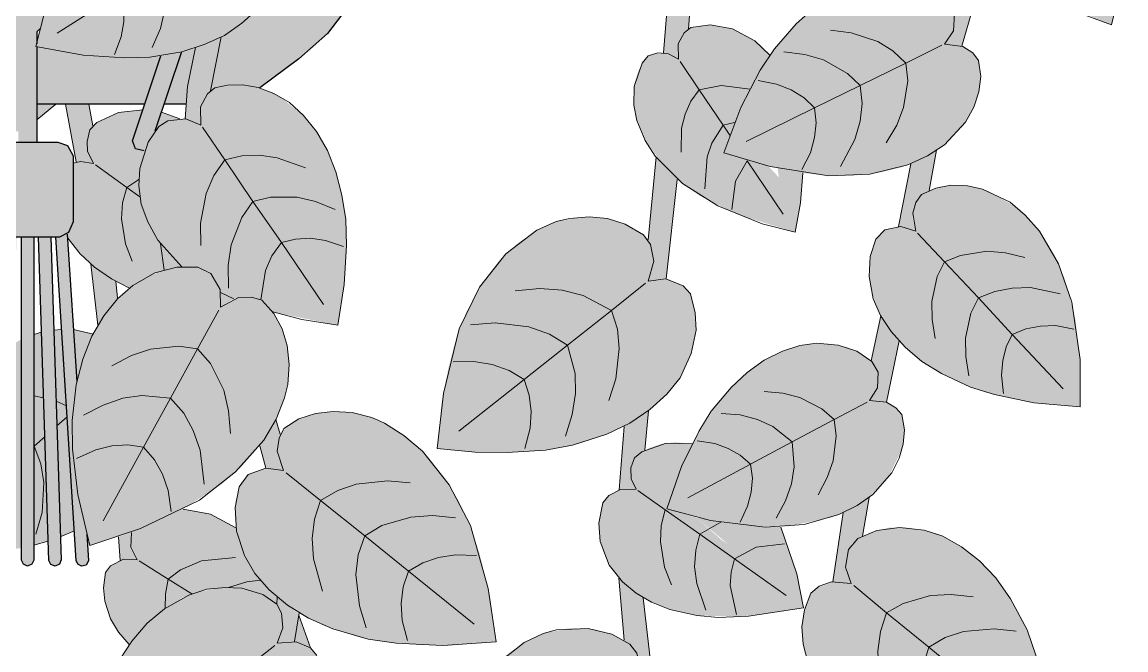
# Model space of a CAD drawing. Header units: centimetres. Extents: x 0 to 879, y -664 to 265.
# Drawn here: x 319.86 to 348.9, y -440.48 to -423.95 of the extents above; entities that cross this region are included whole.
import ezdxf

# ---------------------------------------------------------------- set-up
doc = ezdxf.new("R2010")
doc.units = ezdxf.units.CM
for name, color, linetype, lineweight, true_color in [('VEG-HOJAS', 117, 'Continuous', 18, 0x2e5e38), ('VEG-MACETA', 25, 'Continuous', 25, 0x745440), ('VEG-NERVIOS', 115, 'Continuous', 9, 0x528c5c)]:
    doc.layers.add(name, color=color, linetype=linetype, lineweight=lineweight, true_color=true_color)
doc.layers.add('VEG-RELLENO', color=253, linetype='Continuous', true_color=0x96c896)

# ---------------------------------------------------------------- blocks, each defined once
blk = doc.blocks.new('VEG_Pothos_colgante_ALZADO')
at = {"layer": 'VEG-RELLENO', "true_color": 0xeadcc2}
h = blk.add_hatch(color=254, dxfattribs=at)
h.dxf.hatch_style = 1
h.paths.add_polyline_path([(-0.24, -76.1), (-4.38, -71.95), (-4.14, -71.89), (-4.27, -71.39), (0, -75.66), (0.58, -75.08), (0.32, -76.02), (0.24, -76.1), (0.24, -79), (-0.24, -79)])
h.paths.add_polyline_path([(-2.83, -78.74), (-3.16, -78.34), (-3.61, -77.94), (-5.52, -72.19), (-5.04, -72.12)])
h.paths.add_polyline_path([(-8.62, -66.06), (-8.32, -65.63), (-7, -67.85), (-7.61, -67.76)])
h.paths.add_polyline_path([(-10.61, -62.72), (-10.63, -62.53), (-0.55, -30.93), (-0.34, -31.11), (0, -31.2), (0.34, -31.11), (0.55, -30.93), (10.49, -62.09), (10.24, -62.25), (10.22, -62.5), (10.37, -62.67), (10.63, -62.68), (7.41, -68.1), (7.28, -68.19), (7.28, -67.37), (10.14, -62.57), (0.16, -31.29), (-1.75, -62.5), (4.5, -68.29), (4.62, -68.58), (4.75, -68.52), (5.59, -69.3), (5.37, -69.74), (-1.94, -62.99), (-5.28, -69.17), (-5.61, -68.77), (-2.24, -62.53), (-0.36, -31.91), (-10.14, -62.57), (-9.89, -63), (-10.41, -63.05)])
h.paths.add_polyline_path([(-0.24, -3.17), (0.24, -3.17), (0.24, -28.86), (0, -28.8), (-0.24, -28.86)])
h.paths.add_polyline_path([(5.6, -71.95), (5.19, -71.68), (5.33, -71.26), (5.45, -71.6)])
h.paths.add_polyline_path([(3.35, -78.71), (3.07, -79.23), (2.92, -79.23), (2.81, -79.15), (2.77, -78.92), (3.51, -76.73), (4.05, -76.62)])
h.paths.add_polyline_path([(4.8, -71.54), (4.19, -71.47), (5.24, -70.42), (5.28, -71.06)])
h.paths.add_polyline_path([(6.65, -68.44), (6.61, -68.81), (6.44, -68.79)])
at = {"layer": 'VEG-RELLENO', "true_color": 0x87a96a}
h = blk.add_hatch(color=63, dxfattribs=at)
h.dxf.hatch_style = 1
h.paths.add_polyline_path([(11.32, -61.78), (12.33, -61.3), (12.65, -61.39), (12.85, -61.34), (13.06, -61.24), (13.27, -61.01), (13.44, -61.41), (11.57, -62.33), (10.6, -62.68), (10.4, -62.68), (10.24, -62.56), (10.21, -62.33), (10.34, -62.14)])
h.paths.add_polyline_path([(15.85, -59.81), (17.07, -59.7), (17.4, -59.76), (17.36, -60.18), (17.07, -60.02), (16.71, -60.01), (16.53, -60.11), (16.37, -60.33), (15.63, -60.49)])
h.paths.add_polyline_path([(20.14, -61.05), (21, -61.69), (21.04, -61.98), (21.25, -62.27), (21.66, -62.45), (21.32, -62.75), (20.36, -61.96)])
h.paths.add_polyline_path([(23.72, -64.36), (24.65, -65.62), (24.36, -65.94), (24.2, -65.59), (23.94, -65.37), (23.67, -65.29), (22.95, -64.39)])
h.paths.add_polyline_path([(26, -69.09), (26.01, -70.21), (25.76, -70.6), (25.75, -70.96), (25.36, -70.76), (25.41, -70.07)])
h.paths.add_polyline_path([(25.29, -74.01), (24.58, -76.47), (24.13, -76.42), (24.36, -76.07), (24.39, -75.61), (24.28, -75.37), (24.84, -73.38)])
h.paths.add_polyline_path([(23.72, -80.27), (23.52, -80.38), (23.35, -80.66), (23.29, -81), (23.37, -81.34), (22.92, -81.22), (23.24, -79.57), (23.92, -79.21)])
h.paths.add_polyline_path([(22.93, -84.23), (22.6, -85.84), (22.15, -85.8), (22.37, -85.41), (22.38, -85.05), (22.2, -84.76), (22.45, -83.57)])
h.paths.add_polyline_path([(22.14, -88.35), (21.97, -89.37), (21.69, -89.56), (21.55, -89.89), (21.53, -90.26), (21.67, -90.62), (21.19, -90.57), (21.46, -88.75)])
h.paths.add_polyline_path([(21.38, -93.9), (21.26, -95.06), (20.78, -95.06), (20.97, -94.71), (21, -94.49), (20.97, -94.13), (20.78, -93.84), (20.84, -93.31)])
h.paths.add_polyline_path([(21, -98.01), (20.93, -98.91), (20.69, -99.1), (20.57, -99.42), (20.57, -99.78), (20.73, -100.12), (20.26, -100.1), (20.36, -98.47)])
h.paths.add_polyline_path([(20.76, -103.28), (20.8, -106), (20.33, -106.04), (20.49, -105.55), (20.42, -105.13), (20.18, -104.82), (20.16, -102.72)])
h.paths.add_polyline_path([(20.86, -108.76), (20.86, -109.45), (20.67, -109.63), (20.57, -109.95), (20.57, -110.23), (20.7, -110.57), (20.24, -110.53), (20.26, -109.3)])
h.paths.add_polyline_path([(20.6, -113.96), (20.36, -115.95), (19.89, -115.88), (20.11, -115.56), (20.19, -115.18), (20.12, -114.8), (19.94, -114.55), (20.06, -113.45)])
h.paths.add_polyline_path([(20, -118.49), (19.84, -119.51), (19.56, -119.92), (19.53, -120.31), (19.15, -120.1), (19.32, -118.94)])
h = blk.add_hatch(color=63, dxfattribs=at)
h.dxf.hatch_style = 1
h.paths.add_polyline_path([(2.71, -62.33), (3.74, -60.53), (4.04, -60.08), (4.09, -60.03), (4.46, -60.03), (4.78, -59.86), (4.79, -60.23), (4.99, -60.58), (5.19, -60.71), (5.66, -60.78), (6.24, -62.16), (6.82, -64.09), (6.47, -64.29), (6.4, -63.95), (6.22, -63.73), (6.08, -63.65), (5.67, -62.35), (5.33, -61.49), (5.02, -60.82), (4.77, -60.4), (4.67, -60.32), (4.48, -60.48), (4.26, -60.83), (3.51, -62.2), (3.24, -62.58), (3.1, -62.68), (2.93, -62.69), (2.74, -62.56)])
h.paths.add_polyline_path([(7.27, -66.77), (7.28, -68.19), (7.02, -68.6), (7, -69.02), (6.61, -68.81), (6.7, -67.99), (6.68, -67.39)])
h.paths.add_polyline_path([(6.07, -73.05), (5.62, -73.05), (5.8, -72.67), (5.78, -72.21), (6.17, -72.72)])
h.paths.add_polyline_path([(5.09, -76.25), (4.81, -77.65), (4.68, -77.8), (4.53, -78.13), (4.56, -78.55), (4.15, -78.39), (4.21, -77.54), (4.42, -76.51)])
h.paths.add_polyline_path([(6.65, -86.69), (6.57, -87.2), (6.73, -87.64), (6.27, -87.58), (6.11, -86.99), (6.53, -86.3)])
h.paths.add_polyline_path([(7.15, -91.43), (7.02, -92.14), (6.57, -92.19), (6.72, -91.72), (6.68, -91.4), (6.56, -91.16), (6.57, -90.97)])
h.paths.add_polyline_path([(5.22, -103.06), (5.49, -104.54), (5.31, -104.81), (5.29, -105.18), (5.41, -105.55), (5.68, -105.84), (5.2, -105.96), (4.69, -103.57)])
h.paths.add_polyline_path([(6.58, -109.01), (6.75, -109.83), (6.29, -109.89), (6.42, -109.52), (6.38, -109.19), (6.21, -108.94), (5.92, -108.8), (5.88, -108.64)])
h.paths.add_polyline_path([(7.07, -112.09), (7.13, -114.54), (6.89, -114.81), (6.82, -115.2), (6.96, -115.67), (6.5, -115.62), (6.5, -112.75)])
h.paths.add_polyline_path([(6.89, -118.98), (6.75, -121.16), (6.32, -121.2), (6.45, -120.8), (6.39, -120.48), (6.2, -120.26), (6.33, -118.44)])
h.paths.add_polyline_path([(6.68, -123.71), (6.67, -126.04), (6.5, -126.28), (6.42, -126.66), (6.52, -127.08), (6.07, -126.98), (6.07, -124.21)])
h.paths.add_polyline_path([(6.72, -130.77), (6.73, -132.21), (6.28, -132.33), (6.37, -131.87), (6.26, -131.46), (6.12, -131.25), (6.11, -130.28)])
h.paths.add_polyline_path([(5.08, -82.96), (5.16, -83), (5.43, -83.12), (5.08, -83.34)])
h.paths.add_polyline_path([(5.77, -96.32), (5.42, -96.05), (5.86, -95.86)])
h = blk.add_hatch(color=63, dxfattribs=at)
h.dxf.hatch_style = 1
h.paths.add_polyline_path([(8.39, -61.81), (9.58, -60.83), (9.78, -61.45), (9.12, -62), (8.08, -62)])
h.paths.add_polyline_path([(14.3, -61.63), (14.93, -62.55), (14.66, -62.89), (14.47, -62.53), (14.01, -62.25), (13.38, -61.44), (13.44, -61.41), (13.64, -61.59), (13.86, -61.68)])
h.paths.add_polyline_path([(16.93, -66.68), (16.82, -67.09), (16.94, -67.46), (16.53, -67.44), (16.23, -66.51), (16.57, -65.73)])
h.paths.add_polyline_path([(17.59, -70.25), (17.63, -71.92), (17.19, -71.95), (17.31, -71.65), (17.3, -71.41), (17.22, -71.13), (17.02, -70.94), (16.96, -69.86)])
h.paths.add_polyline_path([(17.51, -74.41), (17.39, -76.02), (17.23, -76.17), (17.12, -76.41), (17.13, -76.82), (16.73, -76.65), (16.87, -74.91)])
h.paths.add_polyline_path([(17.09, -79.98), (16.8, -82.6), (16.33, -82.66), (16.48, -82.21), (16.44, -81.87), (16.33, -81.57), (16.54, -79.39)])
h.paths.add_polyline_path([(16.24, -87.11), (15.97, -87.31), (15.88, -87.5), (15.87, -87.81), (16.01, -88.13), (15.57, -88.15), (15.7, -86.48), (16.34, -86.07)])
h.paths.add_polyline_path([(16.2, -90.99), (16.47, -93.35), (15.99, -93.41), (16.12, -93.03), (16.11, -92.72), (15.99, -92.36), (15.7, -92.11), (15.56, -90.48)])
h.paths.add_polyline_path([(17.85, -100.81), (18.22, -103.13), (17.76, -103.24), (17.85, -102.87), (17.83, -102.67), (17.67, -102.27), (17.45, -102.09), (17.18, -100.43)])
h.paths.add_polyline_path([(19.66, -112.84), (19.94, -114.54), (19.61, -114.27), (19.57, -113.95), (19.47, -113.76), (19.17, -113.59), (18.97, -112.24), (19.57, -112.6)])
h.paths.add_polyline_path([(20.61, -118.71), (20.45, -118.99), (20.42, -119.42), (20.08, -119.43), (20, -118.49), (20.49, -117.9)])
h.paths.add_polyline_path([(20.32, -126.54), (19.95, -128.06), (19.72, -128.19), (19.53, -128.54), (19.48, -128.73), (19.53, -129.09), (19.1, -128.93), (19.61, -126.97)])
h.paths.add_polyline_path([(18.88, -132.36), (18.67, -133.65), (18.21, -133.62), (18.4, -133.32), (18.44, -133.13), (18.41, -132.75), (18.24, -132.52), (18.41, -131.71)])
h.paths.add_polyline_path([(18.44, -136.14), (18.37, -138), (18.18, -138.18), (18.08, -138.55), (18.09, -138.73), (18.21, -139.05), (17.76, -139), (17.82, -136.6)])
h.paths.add_polyline_path([(18.37, -142.04), (18.37, -143.36), (17.93, -143.5), (17.99, -143.04), (17.77, -142.5), (17.77, -141.5)])
h.paths.add_polyline_path([(10.59, -60.81), (10.18, -61.12), (10.05, -60.73), (10.24, -60.64), (10.41, -60.45)])
at = {"layer": 'VEG-RELLENO', "true_color": 0xe08e66}
h = blk.add_hatch(color=11, dxfattribs=at)
h.dxf.hatch_style = 1
h.paths.add_polyline_path([(11.19, -64), (11.24, -66.16), (11.2, -67.56), (11, -69), (10.5, -70.78), (10.38, -70.25), (10.16, -69.7), (9.88, -69.2), (9.43, -68.67), (8.91, -68.31), (8.37, -68.09), (7.82, -68.03), (7.41, -68.1), (9.85, -64)])
h.paths.add_polyline_path([(9.01, -74.44), (8.25, -75.71), (7.89, -76.14), (7.52, -76.5), (6.75, -77.1), (6.11, -77.57), (5.39, -77.49), (5.02, -77.54), (4.81, -77.65), (5.09, -76.23), (5.64, -75.87), (6.13, -75.4), (6.38, -75), (6.59, -74.46), (6.65, -74.05), (6.61, -73.55), (6.43, -73.24), (6.07, -73.05), (6.17, -72.72), (6.67, -73.18), (7.39, -73.7)])
h.paths.add_polyline_path([(3.59, -78), (4.05, -76.62), (4.42, -76.51), (4.21, -77.54), (4.18, -78)])
h.paths.add_polyline_path([(0.24, -78), (0.24, -76.48), (1.12, -76.66), (2.09, -76.76), (2.77, -76.79), (3.51, -76.73), (3.08, -78)])
h.paths.add_polyline_path([(-3.08, -78), (-5.04, -72.12), (-4.38, -71.95), (-0.24, -76.1), (-0.24, -78)])
h.paths.add_polyline_path([(-6.26, -77.46), (-6.8, -77.07), (-6.96, -76.34), (-6.69, -75.81), (-6.48, -75.13), (-6.44, -74.5), (-6.55, -73.92), (-6.78, -73.43), (-7.17, -72.99), (-7.41, -72.9), (-7.81, -72.95), (-8.04, -71.99), (-7.45, -72.16), (-6.72, -72.26), (-5.52, -72.19), (-3.61, -77.94), (-4.2, -77.56), (-4.82, -77.33), (-5.57, -77.28)])
h.paths.add_polyline_path([(-9.9, -72.47), (-10.57, -70.59), (-11, -69), (-11.13, -68.27), (-11.24, -66.86), (-10.58, -66.87), (-10.09, -66.81), (-9.27, -66.54), (-9.3, -68), (-9.2, -69.11), (-9.47, -69.28), (-9.6, -69.47), (-9.66, -70.12), (-9.58, -70.47), (-9.37, -70.95), (-9.13, -71.28), (-8.74, -71.62), (-8.55, -72.43), (-8.8, -72.31), (-9.15, -72.29), (-9.57, -72.35)])
h.paths.add_polyline_path([(5.28, -71.06), (5.33, -71.26), (5.19, -71.68), (4.8, -71.54)])
h.paths.add_polyline_path([(5.37, -69.74), (5.24, -70.42), (4.19, -71.47), (3.66, -71.53), (3.19, -71.69), (2.54, -72.05), (2.1, -72.42), (1.69, -72.88), (1.2, -73.6), (0.91, -74.2), (0.58, -75.08), (0, -75.66), (-4.27, -71.39), (-4.78, -70.01), (-5.28, -69.17), (-2.48, -64), (-0.84, -64)])
h.paths.add_polyline_path([(5.98, -68.87), (5.59, -69.3), (4.75, -68.52), (5.86, -67.98), (6.68, -67.39), (6.7, -67.99), (6.65, -68.44), (6.44, -68.79)])
h.paths.add_polyline_path([(4.11, -66.93), (4.5, -68.29), (-0.13, -64), (4.89, -64), (4.53, -64.37), (4.28, -64.83), (4.14, -65.23), (4.05, -65.82), (4.04, -66.44)])
h.paths.add_polyline_path([(6.79, -64), (9.29, -64), (7.28, -67.37), (7.27, -66.74), (7.64, -65.99), (7.74, -65.51), (7.73, -65.16), (7.6, -64.65), (7.39, -64.32), (7.16, -64.11), (6.82, -64.09)])
h.paths.add_polyline_path([(-6.95, -64), (-3.03, -64), (-5.61, -68.77), (-6.21, -68.24), (-7, -67.85), (-8.32, -65.63), (-8.2, -65.36), (-8.13, -64.94), (-8.19, -64.64), (-8.41, -64.42), (-8.33, -64), (-7.88, -64), (-7.39, -64.47)])
h.paths.add_polyline_path([(-8.63, -66.08), (-7.61, -67.76), (-8.17, -67.83), (-8.69, -68.08), (-8.69, -66.82)])
at = {"layer": 'VEG-RELLENO', "true_color": 0x65995e}
h = blk.add_hatch(color=83, dxfattribs=at)
h.dxf.hatch_style = 1
h.paths.add_polyline_path([(28.52, -75.91), (27.02, -75.31), (26.03, -74.7), (25.46, -74.2), (25.11, -73.8), (24.63, -72.93), (24.5, -72.51), (24.45, -71.97), (24.52, -71.48), (24.65, -71.16), (24.88, -70.85), (25.07, -70.75), (25.44, -70.77), (25.75, -70.96), (25.78, -70.54), (25.96, -70.25), (26.15, -70.13), (26.56, -70.09), (26.93, -70.14), (27.63, -70.46), (28.16, -70.95), (28.43, -71.36), (28.64, -71.82), (28.89, -72.9), (28.9, -73.87), (28.76, -74.98)])
h.paths.add_polyline_path([(26.74, -71.88), (27.04, -72.57), (27.44, -73.18), (27.91, -73.74), (28.48, -74.23), (28.17, -73.55), (27.77, -72.93), (27.3, -72.37)], flags=0)
at = {"layer": 'VEG-RELLENO', "true_color": 0x64975c}
h = blk.add_hatch(color=83, dxfattribs=at)
h.dxf.hatch_style = 1
h.paths.add_polyline_path([(0.22, -76.48), (0.47, -75.41), (0.74, -74.64), (1, -73.99), (1.31, -73.41), (1.82, -72.72), (2.24, -72.29), (2.7, -71.94), (3.19, -71.69), (3.66, -71.53), (4.29, -71.47), (4.86, -71.55), (5.25, -71.71), (5.64, -71.98), (5.77, -72.21), (5.8, -72.67), (5.62, -73.05), (6.09, -73.06), (6.43, -73.24), (6.58, -73.45), (6.65, -73.91), (6.62, -74.33), (6.51, -74.73), (6.31, -75.14), (5.78, -75.76), (5.34, -76.09), (4.83, -76.36), (4.26, -76.56), (3.64, -76.7), (3, -76.78), (2.31, -76.77), (1.28, -76.69)])
h.paths.add_polyline_path([(4.38, -73.8), (3.58, -74.07), (2.85, -74.46), (2.17, -74.93), (1.57, -75.52), (2.36, -75.24), (3.09, -74.86), (3.77, -74.38)], flags=0)
at = {"layer": 'VEG-RELLENO', "true_color": 0x6aa263}
h = blk.add_hatch(color=83, dxfattribs=at)
h.dxf.hatch_style = 1
h.paths.add_polyline_path([(18.32, -79.28), (18.69, -78.25), (19.06, -77.52), (19.4, -76.91), (19.78, -76.37), (20.38, -75.74), (20.85, -75.35), (21.35, -75.06), (21.87, -74.85), (22.36, -74.74), (23, -74.74), (23.55, -74.88), (23.93, -75.07), (24.29, -75.38), (24.39, -75.61), (24.36, -76.07), (24.13, -76.42), (24.61, -76.48), (24.93, -76.71), (25.05, -76.93), (25.07, -77.41), (25, -77.82), (24.84, -78.21), (24.59, -78.6), (23.99, -79.17), (23.51, -79.45), (22.97, -79.67), (22.38, -79.81), (21.73, -79.88), (21.08, -79.89), (20.39, -79.81), (19.36, -79.6)])
h.paths.add_polyline_path([(23.17, -77.8), (22.32, -77.92), (21.53, -78.17), (20.76, -78.51), (20.05, -78.98), (20.89, -78.86), (21.69, -78.61), (22.45, -78.27)], flags=0)
at = {"layer": 'VEG-RELLENO', "true_color": 0x6da565}
h = blk.add_hatch(color=83, dxfattribs=at)
h.dxf.hatch_style = 1
h.paths.add_polyline_path([(20.2, -81.37), (18.69, -80.91), (17.68, -80.41), (17.1, -79.98), (16.72, -79.62), (16.18, -78.82), (16.03, -78.43), (15.94, -77.9), (15.97, -77.43), (16.08, -77.11), (16.27, -76.78), (16.45, -76.68), (16.81, -76.66), (17.13, -76.82), (17.12, -76.41), (17.28, -76.12), (17.45, -75.98), (17.96, -75.91), (18.55, -76.02), (19.14, -76.33), (19.53, -76.71), (18.87, -77.88), (18.48, -77.41), (18.71, -78.23), (18.32, -79.28), (19.5, -79.64), (19.77, -79.93), (19.73, -79.68), (20.4, -79.81), (20.34, -80.6)])
at = {"layer": 'VEG-RELLENO', "true_color": 0x64985d}
h = blk.add_hatch(color=83, dxfattribs=at)
h.dxf.hatch_style = 1
h.paths.add_polyline_path([(8.16, -83.82), (6.45, -83.47), (6.24, -83.22), (6.07, -83.12), (5.8, -83.08), (5.43, -83.12), (5.08, -82.96), (4.93, -82.6), (4.76, -82.4), (4.48, -82.29), (4.06, -82.28), (3.93, -82.16), (3.54, -81.73), (3.16, -81.1), (2.99, -80.63), (2.93, -79.99), (3.01, -79.41), (3.17, -79), (3.45, -78.59), (3.69, -78.44), (4.16, -78.39), (4.56, -78.55), (4.55, -78.07), (4.73, -77.73), (4.93, -77.57), (5.39, -77.49), (5.8, -77.5), (6.2, -77.6), (6.62, -77.79), (7.26, -78.3), (7.6, -78.72), (7.89, -79.22), (8.11, -79.78), (8.27, -80.4), (8.37, -81.04), (8.39, -81.72), (8.33, -82.75)])
h.paths.add_polyline_path([(5.12, -79.92), (5.27, -80.75), (5.55, -81.52), (5.91, -82.26), (6.4, -82.95), (6.25, -82.12), (5.97, -81.34), (5.61, -80.61)], flags=0)
at = {"layer": 'VEG-RELLENO', "true_color": 0xced696}
h = blk.add_hatch(color=71, dxfattribs=at)
h.dxf.hatch_style = 1
h.paths.add_polyline_path([(18.48, -77.41), (18.87, -77.88), (18.71, -78.23)])
h = blk.add_hatch(color=71, dxfattribs=at)
h.dxf.hatch_style = 1
h.paths.add_polyline_path([(23.17, -77.8), (22.45, -78.27), (21.69, -78.61), (20.89, -78.86), (20.05, -78.98), (20.76, -78.51), (21.53, -78.17), (22.32, -77.92)])
at = {"layer": 'VEG-RELLENO', "true_color": 0x6aa263}
h = blk.add_hatch(color=83, dxfattribs=at)
h.dxf.hatch_style = 1
h.paths.add_polyline_path([(0.74, -78), (0.52, -78.21), (0.24, -78.41), (0.24, -78)])
h.paths.add_polyline_path([(-0.24, -78.7), (-1.43, -79.2), (-2.4, -79.4), (-2.83, -78.74), (-3.08, -78), (-0.24, -78)])
at = {"layer": 'VEG-RELLENO', "true_color": 0x87a96a}
h = blk.add_hatch(color=63, dxfattribs=at)
h.dxf.hatch_style = 1
h.paths.add_polyline_path([(2.37, -83.09), (1.85, -83.82), (1.66, -82.21), (2.32, -82.66)])
h.paths.add_polyline_path([(3.73, -99.21), (3.59, -99.38), (3.53, -99.55), (3.17, -99.62), (3.11, -98.98), (3.67, -98.45)])
h.paths.add_polyline_path([(4.45, -104.48), (4.04, -104.66), (4.06, -104.31), (3.95, -104.02), (4.26, -103.85), (4.34, -103.88)])
h.paths.add_polyline_path([(4.95, -107.56), (5.1, -108.22), (5.01, -108.41), (4.95, -108.72), (4.59, -108.81), (4.48, -108.11)])
h.paths.add_polyline_path([(5.62, -113.36), (5.63, -114.42), (5.13, -114.4), (5.36, -114), (5.35, -113.46)])
h.paths.add_polyline_path([(5.55, -117.49), (5.36, -117.74), (5.27, -118.07), (5.35, -118.59), (4.9, -118.48), (4.94, -117.62), (5.56, -117.09)])
h.paths.add_polyline_path([(5.09, -128.19), (4.93, -128.4), (4.83, -128.71), (4.89, -129.21), (4.45, -129.09), (4.51, -127.73), (5.13, -127.25)])
h.paths.add_polyline_path([(5.5, -136.69), (5.37, -136.89), (5.33, -137.25), (5.38, -137.54), (5.59, -137.87), (5.11, -137.88), (4.92, -136.87), (5.49, -136.61)])
h.paths.add_polyline_path([(6.64, -142.06), (6.18, -142.19), (6.27, -141.82), (6.21, -141.46), (6.03, -141.17), (5.79, -141.04), (5.71, -140.66), (6.42, -141.1)])
h.paths.add_polyline_path([(7.22, -144.79), (7.24, -145.11), (7.15, -145.23), (7.02, -145.29), (6.87, -145.29)])
h.paths.add_polyline_path([(2.39, -89.39), (2.73, -89.27), (2.72, -89.66), (2.88, -89.99), (2.44, -90.01)])
h.paths.add_polyline_path([(1.28, -79.52), (1, -78), (1.61, -78), (1.72, -78.57), (1.59, -78.83), (1.57, -79.18), (1.73, -79.56)])
at = {"layer": 'VEG-RELLENO', "true_color": 0x609159}
h = blk.add_hatch(color=83, dxfattribs=at)
h.dxf.hatch_style = 1
h.paths.add_polyline_path([(2.68, -82.84), (2.06, -82.51), (1.62, -82.18), (1.06, -81.53), (1.04, -81.42), (1.2, -81.14), (1.2, -79.55), (1.39, -79.51), (1.73, -79.56), (1.58, -79.24), (1.57, -78.98), (1.64, -78.68), (1.82, -78.48), (2.39, -78.22), (3.03, -78.15), (2.76, -78.99), (2.86, -79.2), (3.07, -79.23), (2.93, -79.84), (2.99, -80.63), (3.16, -81.1), (3.43, -81.58), (4.06, -82.28), (3.35, -82.44)])
h.paths.add_polyline_path([(3.52, -78.21), (4.01, -78.39), (3.6, -78.47), (3.35, -78.71)])
at = {"layer": 'VEG-RELLENO', "true_color": 0xd3c6af}
h = blk.add_hatch(color=9, dxfattribs=at)
h.dxf.hatch_style = 1
h.paths.add_polyline_path([(1.2, -81.14), (1.08, -81.38), (0.84, -81.5), (-0.8, -81.5), (-1.05, -81.41), (-1.17, -81.25), (-1.2, -81.1), (-1.2, -79.4), (-1.11, -79.15), (-0.99, -79.05), (-0.8, -79), (0.8, -79), (1.05, -79.09), (1.2, -79.36)])
at = {"layer": 'VEG-RELLENO', "true_color": 0xced696}
h = blk.add_hatch(color=71, dxfattribs=at)
h.dxf.hatch_style = 1
h.paths.add_polyline_path([(5.12, -79.92), (5.61, -80.61), (5.97, -81.34), (6.25, -82.12), (6.4, -82.95), (5.91, -82.26), (5.55, -81.52), (5.27, -80.75)])
at = {"layer": 'VEG-RELLENO', "true_color": 0x6da565}
h = blk.add_hatch(color=83, dxfattribs=at)
h.dxf.hatch_style = 1
h.paths.add_polyline_path([(27.7, -85.97), (26.65, -85.88), (25.88, -85.74), (25.22, -85.59), (24.62, -85.37), (23.86, -84.99), (23.37, -84.65), (22.96, -84.26), (22.61, -83.84), (22.36, -83.41), (22.18, -82.82), (22.14, -82.27), (22.2, -81.88), (22.37, -81.47), (22.56, -81.31), (22.98, -81.22), (23.37, -81.34), (23.29, -80.87), (23.41, -80.51), (23.59, -80.33), (24.02, -80.17), (24.43, -80.13), (24.84, -80.17), (25.28, -80.29), (25.98, -80.69), (26.38, -81.06), (26.74, -81.5), (27.04, -82.01), (27.29, -82.6), (27.57, -83.65), (27.71, -84.9)])
h.paths.add_polyline_path([(23.96, -82.75), (24.43, -83.45), (24.99, -84.05), (25.61, -84.58), (26.33, -85.01), (25.86, -84.31), (25.3, -83.72), (24.68, -83.19)], flags=0)
at = {"layer": 'VEG-RELLENO', "true_color": 0x62955b}
h = blk.add_hatch(color=83, dxfattribs=at)
h.dxf.hatch_style = 1
h.paths.add_polyline_path([(10.78, -87.06), (10.9, -85.82), (11.08, -84.91), (11.28, -84.15), (11.55, -83.46), (12.02, -82.63), (12.43, -82.09), (12.9, -81.66), (13.4, -81.32), (13.91, -81.09), (14.61, -80.97), (15.26, -81.01), (15.72, -81.16), (16.21, -81.44), (16.39, -81.69), (16.48, -82.21), (16.33, -82.66), (16.86, -82.61), (17.25, -82.78), (17.44, -82.99), (17.57, -83.49), (17.59, -83.95), (17.51, -84.41), (17.33, -84.88), (17.17, -85.2), (16.82, -85.63), (16.37, -86.04), (15.85, -86.4), (15.24, -86.69), (14.57, -86.92), (13.87, -87.07), (13.12, -87.15), (11.97, -87.17)])
h.paths.add_polyline_path([(14.74, -83.24), (13.81, -83.35), (12.93, -83.6), (12.09, -83.95), (11.29, -84.45), (12.22, -84.34), (13.1, -84.08), (13.94, -83.73)], flags=0)
at = {"layer": 'VEG-RELLENO', "true_color": 0xeadcc2}
h = blk.add_hatch(color=254, dxfattribs=at)
h.dxf.hatch_style = 1
h.paths.add_polyline_path([(-1.29, -90.06), (-1.37, -90.15), (-1.48, -90.15), (-1.57, -90.09), (-1.6, -89.99), (-1.04, -81.42), (-0.74, -81.51)])
h.paths.add_polyline_path([(-0.57, -90.05), (-0.64, -90.14), (-0.76, -90.16), (-0.85, -90.1), (-0.88, -89.99), (-0.61, -81.5), (-0.29, -81.5)])
h.paths.add_polyline_path([(0.15, -90.05), (0.09, -90.13), (-0.03, -90.16), (-0.12, -90.1), (-0.16, -90), (-0.16, -81.5), (0.16, -81.5)])
h.paths.add_polyline_path([(0.87, -90.06), (0.8, -90.14), (0.69, -90.16), (0.6, -90.11), (0.56, -90.01), (0.29, -81.5), (0.61, -81.5)])
h.paths.add_polyline_path([(1.59, -90.05), (1.52, -90.14), (1.42, -90.16), (1.32, -90.11), (1.28, -90.01), (0.74, -81.51), (1.04, -81.42), (1.3, -85.3), (1.17, -86.33), (1.18, -87.08), (1.35, -88.47), (1.56, -89.31)])
at = {"layer": 'VEG-RELLENO', "true_color": 0x699f61}
h = blk.add_hatch(color=83, dxfattribs=at)
h.dxf.hatch_style = 1
h.paths.add_polyline_path([(1.64, -89.62), (1.35, -88.47), (1.23, -87.58), (1.17, -86.82), (1.19, -86.1), (1.33, -85.16), (1.52, -84.51), (1.79, -83.92), (2.12, -83.41), (2.49, -82.99), (3.06, -82.58), (3.64, -82.34), (4.08, -82.27), (4.59, -82.31), (4.82, -82.46), (5.07, -82.88), (5.08, -83.34), (5.55, -83.09), (5.98, -83.09), (6.24, -83.22), (6.56, -83.63), (6.75, -84.05), (6.85, -84.51), (6.88, -85.02), (6.85, -85.38), (6.7, -85.91), (6.44, -86.47), (6.09, -87.01), (5.65, -87.52), (5.11, -88), (4.08, -88.66), (2.79, -89.25)])
h.paths.add_polyline_path([(4.27, -84.75), (3.67, -85.48), (3.19, -86.27), (2.81, -87.11), (2.57, -88.03), (3.18, -87.3), (3.65, -86.51), (4.03, -85.67)], flags=0)
at = {"layer": 'VEG-RELLENO', "true_color": 0xced696}
h = blk.add_hatch(color=71, dxfattribs=at)
h.dxf.hatch_style = 1
h.paths.add_polyline_path([(23.96, -82.75), (24.68, -83.19), (25.3, -83.72), (25.86, -84.31), (26.33, -85.01), (25.61, -84.58), (24.99, -84.05), (24.43, -83.45)])
h = blk.add_hatch(color=71, dxfattribs=at)
h.dxf.hatch_style = 1
h.paths.add_polyline_path([(14.74, -83.24), (13.94, -83.73), (13.1, -84.08), (12.22, -84.34), (11.29, -84.45), (12.09, -83.95), (12.93, -83.6), (13.81, -83.35)])
at = {"layer": 'VEG-RELLENO', "true_color": 0x6da565}
h = blk.add_hatch(color=83, dxfattribs=at)
h.dxf.hatch_style = 1
h.paths.add_polyline_path([(-2.92, -88.99), (-2.64, -87.61), (-2.34, -86.71), (-1.81, -85.71), (-1.29, -85.04), (-1.4, -86.91), (-2, -87.43), (-2.34, -87.84), (-1.44, -87.47), (-1.59, -89.83), (-1.88, -89.84), (-2.43, -89.31)])
h.paths.add_polyline_path([(-0.71, -84.53), (-0.77, -86.47), (-1.07, -86.67), (-0.94, -84.71)])
h.paths.add_polyline_path([(-0.87, -89.77), (-1.27, -89.8), (-1.11, -87.28), (-0.79, -87.07)])
h.paths.add_polyline_path([(-0.38, -84.31), (-0.16, -84.19), (-0.16, -86.13), (-0.44, -86.28)])
h.paths.add_polyline_path([(-0.16, -89.68), (-0.55, -89.74), (-0.46, -86.84), (-0.16, -86.6)])
h.paths.add_polyline_path([(0.37, -84), (0.43, -85.88), (0.16, -85.98), (0.16, -84.06)])
h.paths.add_polyline_path([(0.54, -89.5), (0.16, -89.61), (0.16, -86.31), (0.43, -86.03)])
h.paths.add_polyline_path([(0.89, -83.93), (1.23, -89.23), (0.86, -89.39), (0.69, -83.95)])
h.paths.add_polyline_path([(1.21, -83.93), (1.73, -84.05), (1.45, -84.71), (1.3, -85.3)])
at = {"layer": 'VEG-RELLENO', "true_color": 0x679c5f}
h = blk.add_hatch(color=83, dxfattribs=at)
h.dxf.hatch_style = 1
h.paths.add_polyline_path([(16.82, -88.65), (17.14, -87.69), (17.46, -87), (18.11, -85.92), (18.65, -85.32), (19.08, -84.94), (19.54, -84.65), (20.01, -84.44), (20.47, -84.32), (21.06, -84.3), (21.58, -84.4), (21.93, -84.57), (22.28, -84.83), (22.38, -85.05), (22.36, -85.47), (22.15, -85.8), (22.6, -85.84), (22.91, -86.04), (23.03, -86.25), (23.07, -86.69), (23.01, -87.08), (22.65, -87.82), (22.11, -88.37), (21.67, -88.65), (21.18, -88.87), (20.02, -89.11), (18.99, -89.11), (17.8, -88.92)])
h.paths.add_polyline_path([(21.16, -86.85), (20.4, -87.09), (19.7, -87.44), (19.04, -87.86), (18.45, -88.4), (19.21, -88.16), (19.91, -87.81), (20.57, -87.39)], flags=0)
at = {"layer": 'VEG-RELLENO', "true_color": 0xced696}
h = blk.add_hatch(color=71, dxfattribs=at)
h.dxf.hatch_style = 1
h.paths.add_polyline_path([(4.27, -84.75), (4.03, -85.67), (3.65, -86.51), (3.18, -87.3), (2.57, -88.03), (2.81, -87.11), (3.19, -86.27), (3.67, -85.48)])
h = blk.add_hatch(color=71, dxfattribs=at)
h.dxf.hatch_style = 1
h.paths.add_polyline_path([(0.42, -86.05), (0.22, -86.26), (0.16, -86.31), (0.16, -85.98), (0.43, -85.88)])
h.paths.add_polyline_path([(-0.16, -86.6), (-0.46, -86.84), (-0.44, -86.28), (-0.16, -86.13)])
h.paths.add_polyline_path([(-1.11, -87.28), (-1.07, -86.67), (-0.77, -86.47), (-0.79, -87.07)])
h.paths.add_polyline_path([(-1.44, -87.47), (-2.1, -87.77), (-2.34, -87.84), (-2, -87.43), (-1.4, -86.91)])
at = {"layer": 'VEG-RELLENO', "true_color": 0x62945b}
h = blk.add_hatch(color=83, dxfattribs=at)
h.dxf.hatch_style = 1
h.paths.add_polyline_path([(12.33, -92.15), (11.12, -92.25), (10.21, -92.23), (9.45, -92.16), (8.72, -92.03), (7.81, -91.73), (7.2, -91.43), (6.67, -91.06), (6.22, -90.64), (5.88, -90.2), (5.58, -89.56), (5.46, -88.93), (5.47, -88.47), (5.61, -87.97), (5.8, -87.75), (6.27, -87.58), (6.73, -87.64), (6.57, -87.13), (6.65, -86.71), (6.82, -86.47), (7.28, -86.23), (7.73, -86.11), (8.2, -86.09), (8.71, -86.15), (9.06, -86.25), (9.56, -86.49), (10.07, -86.85), (10.54, -87.28), (10.96, -87.82), (11.34, -88.43), (11.65, -89.09), (11.89, -89.82), (12.17, -90.95)])
h.paths.add_polyline_path([(7.79, -88.93), (8.53, -89.52), (9.34, -89.97), (10.2, -90.33), (11.12, -90.55), (10.38, -89.96), (9.57, -89.5), (8.71, -89.15)], flags=0)
at = {"layer": 'VEG-RELLENO', "true_color": 0x65995d}
h = blk.add_hatch(color=83, dxfattribs=at)
h.dxf.hatch_style = 1
h.paths.add_polyline_path([(20.42, -91.26), (18.77, -91.49), (17.61, -91.46), (16.9, -91.3), (16.42, -91.11), (16.01, -90.87), (15.65, -90.57), (15.38, -90.25), (15.14, -89.76), (15.03, -89.27), (15.04, -88.9), (15.14, -88.49), (15.29, -88.3), (15.65, -88.12), (16.01, -88.13), (15.86, -87.76), (15.9, -87.44), (16.02, -87.25), (16.36, -87.05), (16.69, -86.94), (17.04, -86.9), (17.49, -86.94), (17.14, -87.69), (16.82, -88.65), (17.59, -88.88), (18.26, -89.47), (19.09, -90), (19.48, -90.16), (19.02, -89.62), (18.28, -89.01), (19.2, -89.12), (19.82, -89.13), (20.24, -90.36)])
at = {"layer": 'VEG-RELLENO', "true_color": 0xced696}
h = blk.add_hatch(color=71, dxfattribs=at)
h.dxf.hatch_style = 1
h.paths.add_polyline_path([(21.16, -86.85), (20.57, -87.39), (19.91, -87.81), (19.21, -88.16), (18.45, -88.4), (19.04, -87.86), (19.7, -87.44), (20.4, -87.09)])
at = {"layer": 'VEG-RELLENO', "true_color": 0x63965c}
h = blk.add_hatch(color=83, dxfattribs=at)
h.dxf.hatch_style = 1
h.paths.add_polyline_path([(2.66, -92.21), (2.39, -91.9), (2.18, -91.55), (2.03, -91.08), (2, -90.73), (2.05, -90.33), (2.18, -90.15), (2.52, -89.98), (2.88, -89.99), (2.72, -89.66), (2.73, -89.27), (4.09, -88.66), (4.81, -88.79), (5.48, -89.15), (5.58, -89.56), (5.79, -90.04), (6.09, -90.49), (6.57, -90.97), (6.56, -91.16), (6.19, -90.91), (5.64, -90.74), (5.04, -90.73), (4.56, -90.81), (4.08, -90.99), (3.6, -91.28), (3.15, -91.66)])
h.paths.add_polyline_path([(7.14, -91.45), (7.35, -92.03), (7.44, -92.31), (7.02, -92.14)])
at = {"layer": 'VEG-RELLENO', "true_color": 0xced696}
h = blk.add_hatch(color=71, dxfattribs=at)
h.dxf.hatch_style = 1
h.paths.add_polyline_path([(7.79, -88.93), (8.71, -89.15), (9.57, -89.5), (10.38, -89.96), (11.12, -90.55), (10.2, -90.33), (9.34, -89.97), (8.53, -89.52)])
h = blk.add_hatch(color=71, dxfattribs=at)
h.dxf.hatch_style = 1
h.paths.add_polyline_path([(18.28, -89.01), (19.02, -89.62), (19.48, -90.16), (19.09, -90), (18.55, -89.68), (17.59, -88.88)])
at = {"layer": 'VEG-RELLENO', "true_color": 0x6ba263}
h = blk.add_hatch(color=83, dxfattribs=at)
h.dxf.hatch_style = 1
h.paths.add_polyline_path([(27.01, -95.02), (25.82, -95.12), (24.93, -95.11), (24.18, -95.06), (23.48, -94.94), (22.59, -94.65), (22, -94.36), (21.5, -94), (21.07, -93.59), (20.75, -93.16), (20.48, -92.53), (20.37, -91.91), (20.41, -91.45), (20.56, -90.95), (20.75, -90.74), (21.22, -90.56), (21.67, -90.62), (21.52, -90.12), (21.6, -89.72), (21.76, -89.49), (22.21, -89.26), (22.65, -89.15), (23.1, -89.14), (23.59, -89.21), (23.92, -89.3), (24.41, -89.54), (24.89, -89.89), (25.34, -90.31), (25.74, -90.83), (26.09, -91.43), (26.39, -92.06), (26.61, -92.77), (26.87, -93.86)])
h.paths.add_polyline_path([(23.21, -91.21), (23.88, -91.83), (24.63, -92.33), (25.42, -92.73), (26.29, -93.01), (25.62, -92.39), (24.88, -91.9), (24.08, -91.49)], flags=0)
at = {"layer": 'VEG-RELLENO', "true_color": 0x659a5e}
h = blk.add_hatch(color=83, dxfattribs=at)
h.dxf.hatch_style = 1
h.paths.add_polyline_path([(1.32, -96.35), (1.47, -95.22), (1.67, -94.4), (1.88, -93.7), (2.15, -93.07), (2.61, -92.3), (3.01, -91.81), (3.45, -91.4), (3.92, -91.08), (4.4, -90.86), (5.04, -90.73), (5.64, -90.74), (6.06, -90.86), (6.49, -91.1), (6.65, -91.32), (6.72, -91.78), (6.57, -92.19), (7.07, -92.15), (7.44, -92.31), (7.61, -92.51), (7.74, -92.98), (7.75, -93.42), (7.63, -94), (7.44, -94.45), (7.15, -94.87), (6.76, -95.27), (6.62, -95.38), (6.23, -95.45), (5.86, -95.86), (5.42, -96.05), (5.01, -95.96), (4.74, -96), (4.33, -96.35), (3.29, -96.44), (2.27, -96.45)])
h.paths.add_polyline_path([(5.13, -92.82), (4.26, -92.99), (3.45, -93.3), (2.68, -93.7), (1.97, -94.22), (2.84, -94.05), (3.65, -93.74), (4.42, -93.34)], flags=0)
at = {"layer": 'VEG-RELLENO', "true_color": 0xced696}
h = blk.add_hatch(color=71, dxfattribs=at)
h.dxf.hatch_style = 1
h.paths.add_polyline_path([(23.21, -91.21), (24.08, -91.49), (24.88, -91.9), (25.62, -92.39), (26.29, -93.01), (25.42, -92.73), (24.63, -92.33), (23.88, -91.83)])
at = {"layer": 'VEG-RELLENO', "true_color": 0x669b5f}
h = blk.add_hatch(color=83, dxfattribs=at)
h.dxf.hatch_style = 1
h.paths.add_polyline_path([(10.54, -97.9), (10.64, -96.68), (10.82, -95.77), (11.01, -95.02), (11.26, -94.33), (11.72, -93.49), (12.12, -92.95), (12.58, -92.51), (13.07, -92.17), (13.57, -91.93), (14.26, -91.79), (14.91, -91.82), (15.37, -91.95), (15.85, -92.21), (16.03, -92.45), (16.13, -92.96), (15.99, -93.41), (16.51, -93.36), (16.91, -93.51), (17.1, -93.72), (17.2, -94.03), (16.56, -94.64), (15.99, -95.4), (15.52, -96.28), (15.09, -97.4), (13.86, -97.81), (12.38, -97.97), (11.54, -97.98)])
h.paths.add_polyline_path([(14.95, -94.66), (14.12, -95.1), (13.39, -95.64), (12.73, -96.27), (12.17, -97.02), (12.99, -96.58), (13.72, -96.03), (14.38, -95.4)], flags=0)
at = {"layer": 'VEG-HOJAS'}
for points in [[(28.78, -74.82), (28.52, -75.91), (27.51, -75.54)], [(6.02, -75.53), (5.64, -75.87), (5.18, -76.19), (4.65, -76.43), (4.06, -76.62), (3.22, -76.76), (2.55, -76.78), (1.46, -76.71), (0.22, -76.48), (0.53, -75.24)], [(25.29, -74.01), (24.58, -76.47)], [(17.51, -74.41), (17.39, -76.02)], [(16.73, -76.65), (16.87, -74.91)], [(24.39, -75.61), (24.36, -76.07), (24.13, -76.42), (24.61, -76.48), (24.87, -76.65), (25.02, -76.85), (25.08, -77.27), (25.03, -77.68), (24.9, -78.08), (24.68, -78.47), (24.13, -79.07), (23.68, -79.36), (23.16, -79.6), (22.16, -79.84), (21.08, -79.89), (19.54, -79.64), (18.32, -79.28), (18.77, -78.09), (19.28, -77.11), (19.65, -76.54), (20.22, -75.89), (20.69, -75.47)], [(20.4, -79.81), (20.34, -80.6), (20.2, -81.37), (19.33, -81.15), (18.16, -80.68), (17.23, -80.09), (16.51, -79.37), (16.25, -78.96), (16.03, -78.43), (15.95, -78.03), (15.96, -77.54), (16.17, -76.92), (16.33, -76.73), (16.58, -76.65), (16.86, -76.68), (17.13, -76.82), (17.12, -76.41), (17.28, -76.12), (17.45, -75.98), (17.96, -75.91), (18.55, -76.02), (19.14, -76.33), (19.53, -76.71)], [(5.09, -76.23), (4.81, -77.65)], [(4.15, -78.39), (4.21, -77.54), (4.42, -76.51)], [(4.06, -82.28), (3.43, -81.58), (3.16, -81.1), (2.99, -80.63), (2.93, -80.15), (2.95, -79.69), (3.17, -79), (3.45, -78.59), (3.69, -78.44), (4.16, -78.39), (4.56, -78.55), (4.55, -78.07), (4.73, -77.73), (4.93, -77.57), (5.26, -77.5), (5.66, -77.49), (6.07, -77.56), (6.48, -77.72), (6.89, -77.96), (7.26, -78.3), (7.6, -78.72), (7.89, -79.22), (8.11, -79.78), (8.27, -80.4), (8.37, -81.04), (8.39, -81.72), (8.33, -82.75), (8.16, -83.82), (7.22, -83.67), (6.45, -83.47)], [(0.74, -78), (0.24, -78.41)], [(1.28, -79.52), (1, -78)], [(1.61, -78), (1.72, -78.57)], [(1.2, -79.55), (1.39, -79.51), (1.73, -79.56), (1.58, -79.24), (1.57, -78.98), (1.64, -78.68), (1.82, -78.48), (2.39, -78.22), (3.03, -78.15)], [(3.52, -78.21), (4.01, -78.39)], [(23.92, -79.21), (23.72, -80.27)], [(16.33, -81.57), (16.54, -79.39)], [(22.92, -81.22), (23.24, -79.57)], [(17.09, -79.98), (16.8, -82.6)], [(2.68, -82.84), (2.21, -82.6), (1.76, -82.29), (1.38, -81.94), (1.06, -81.53)], [(1.85, -83.82), (1.66, -82.21)], [(2.32, -82.66), (2.37, -83.11)], [(5.43, -83.12), (5.08, -82.96)], [(22.2, -84.76), (22.45, -83.57)], [(0.69, -83.95), (0.89, -83.93)], [(1.21, -83.93), (1.73, -84.05)], [(0.16, -84.06), (0.37, -84)], [(22.93, -84.23), (22.6, -85.84)], [(16.34, -86.07), (16.24, -87.11)], [(6.53, -86.3), (6.65, -86.69)], [(15.57, -88.15), (15.7, -86.48)], [(6.27, -87.58), (6.11, -86.99)], [(19.82, -89.13), (20.24, -90.36), (20.42, -91.26), (18.97, -91.48), (18.18, -91.51), (17.61, -91.46), (16.9, -91.3), (16.42, -91.11), (16.01, -90.87), (15.65, -90.57), (15.3, -90.13), (15.07, -89.51), (15.03, -89.03), (15.14, -88.49), (15.29, -88.3), (15.6, -88.14), (16.01, -88.13), (15.88, -87.86), (15.87, -87.57), (15.97, -87.31), (16.16, -87.15), (16.8, -86.92), (17.49, -86.94)], [(22.14, -88.35), (21.97, -89.37)], [(4.09, -88.66), (4.81, -88.79), (5.48, -89.15)], [(21.19, -90.57), (21.46, -88.75)], [(20.53, -92.69), (20.41, -92.21), (20.37, -91.76), (20.44, -91.31), (20.61, -90.87), (20.83, -90.69), (21.15, -90.57), (21.67, -90.62), (21.52, -90.19), (21.6, -89.72), (21.85, -89.43), (22.35, -89.22), (22.94, -89.14), (23.59, -89.21), (24.08, -89.37), (24.57, -89.65), (25.05, -90.02), (25.48, -90.47), (25.86, -91.02), (26.3, -91.84), (26.54, -92.53)], [(1.23, -89.23), (0.86, -89.39)], [(2.67, -92.22), (2.39, -91.9), (2.18, -91.55), (2.03, -91.08), (2, -90.73), (2.05, -90.33), (2.18, -90.15), (2.52, -89.98), (2.88, -89.99), (2.72, -89.66), (2.73, -89.27)], [(2.44, -90.01), (2.39, -89.39)], [(0.54, -89.5), (0.16, -89.61)], [(15.7, -92.11), (15.56, -90.48)], [(2.26, -92.87), (2.74, -92.13), (3.15, -91.66), (3.6, -91.28), (4.24, -90.92), (4.72, -90.77), (5.2, -90.72), (5.64, -90.74), (6.19, -90.91), (6.56, -91.16), (6.68, -91.4), (6.72, -91.78), (6.57, -92.19), (7.07, -92.15), (7.44, -92.31), (7.61, -92.51)], [(6.56, -91.16), (6.57, -90.97)], [(16.2, -90.99), (16.47, -93.35)], [(7.15, -91.39), (7.02, -92.14)], [(7.14, -91.45), (7.44, -92.31)], [(15.09, -97.4), (14.09, -97.75), (13.13, -97.92), (11.73, -97.99), (10.54, -97.9), (10.64, -96.68), (10.94, -95.27), (11.26, -94.33), (11.72, -93.49), (12.27, -92.8), (13.07, -92.17), (13.57, -91.93), (13.92, -91.84), (14.75, -91.8), (15.37, -91.95), (15.85, -92.21), (16.03, -92.45), (16.13, -92.89), (15.99, -93.41), (16.44, -93.34), (16.83, -93.47), (17.05, -93.64), (17.2, -94.03)]]:
    blk.add_lwpolyline(points, dxfattribs=at)
for points in [[(27.7, -85.97), (26.48, -85.86), (25.44, -85.64), (24.81, -85.45), (24.05, -85.09), (23.53, -84.77), (23.09, -84.4), (22.72, -83.98), (22.44, -83.56), (22.25, -83.12), (22.14, -82.54), (22.17, -82.01), (22.32, -81.55), (22.56, -81.31), (22.98, -81.22), (23.37, -81.34), (23.29, -80.87), (23.37, -80.59), (23.52, -80.38), (23.9, -80.21), (24.29, -80.13), (24.7, -80.14), (25.13, -80.24), (25.85, -80.58), (26.25, -80.92), (26.63, -81.34), (27.13, -82.2), (27.48, -83.21), (27.7, -84.72)], [(10.78, -87.06), (10.94, -85.62), (11.36, -83.91), (11.89, -82.82), (12.58, -81.94), (13.4, -81.32), (13.91, -81.09), (14.26, -81.01), (14.78, -80.97), (15.26, -81.01), (15.72, -81.16), (16.21, -81.44), (16.39, -81.69), (16.48, -82.13), (16.33, -82.66), (16.79, -82.6), (17.25, -82.78), (17.44, -82.99), (17.57, -83.49), (17.59, -83.95), (17.46, -84.56), (17.17, -85.2), (16.82, -85.63), (16.37, -86.04), (15.85, -86.4), (15.24, -86.69), (14.34, -86.98), (13.63, -87.11), (12.62, -87.17), (11.78, -87.16)], [(1.64, -89.62), (1.32, -88.27), (1.18, -87.08), (1.17, -86.33), (1.28, -85.39), (1.45, -84.71), (1.69, -84.11), (2.01, -83.57), (2.37, -83.12), (2.77, -82.77), (3.35, -82.44), (3.93, -82.29), (4.48, -82.29), (4.82, -82.46), (5.07, -82.88), (5.08, -83.34), (5.55, -83.09), (5.89, -83.08), (6.16, -83.16), (6.48, -83.51), (6.7, -83.91), (6.83, -84.35), (6.88, -84.85), (6.85, -85.38), (6.76, -85.73), (6.54, -86.29), (6.22, -86.84), (5.47, -87.68), (4.52, -88.42), (2.97, -89.17)], [(16.82, -88.65), (17.21, -87.54), (17.66, -86.62), (17.99, -86.08), (18.51, -85.46), (18.93, -85.06), (19.38, -84.74), (19.86, -84.5), (20.32, -84.35), (20.77, -84.29), (21.33, -84.34), (21.82, -84.5), (22.21, -84.77), (22.38, -85.05), (22.36, -85.47), (22.15, -85.8), (22.6, -85.84), (22.85, -85.99), (23, -86.17), (23.07, -86.57), (23.04, -86.95), (22.93, -87.32), (22.74, -87.7), (22.24, -88.27), (21.83, -88.56), (21.35, -88.8), (20.43, -89.06), (19.41, -89.13), (17.97, -88.96)], [(12.33, -92.15), (10.92, -92.25), (9.7, -92.19), (8.96, -92.08), (8.03, -91.81), (7.39, -91.53), (6.84, -91.19), (6.36, -90.78), (5.98, -90.35), (5.71, -89.88), (5.5, -89.24), (5.46, -88.62), (5.57, -88.07), (5.8, -87.75), (6.27, -87.58), (6.73, -87.64), (6.57, -87.13), (6.62, -86.79), (6.74, -86.54), (7.14, -86.28), (7.58, -86.14), (8.04, -86.09), (8.54, -86.12), (9.06, -86.25), (9.39, -86.4), (9.9, -86.72), (10.39, -87.13), (11.09, -88.02), (11.65, -89.09), (12.12, -90.75)]]:
    blk.add_lwpolyline(points, close=True, dxfattribs=at)
at = {"layer": 'VEG-MACETA'}
for points in [[(9.01, -74.44), (8.6, -75.2), (7.89, -76.14), (7.14, -76.81), (6.11, -77.57)], [(0.32, -76.02), (0.24, -76.1), (0.24, -76.41)], [(0.24, -76.48), (0.24, -79)], [(4.05, -76.62), (3.35, -78.71)], [(3.07, -79.23), (2.84, -79.18), (2.76, -78.97), (3.51, -76.73)], [(3.08, -78), (0.24, -78)], [(4.18, -78), (3.59, -78)], [(0.16, -81.5), (0.16, -90), (0.11, -90.11), (0, -90.16), (-0.11, -90.11), (-0.16, -90), (-0.16, -81.5)], [(0.61, -81.5), (0.88, -89.99), (0.84, -90.11), (0.73, -90.16), (0.61, -90.12), (0.56, -90.01), (0.29, -81.5)], [(1.56, -89.31), (1.6, -90.02), (1.54, -90.13), (1.42, -90.16), (1.32, -90.11), (1.28, -90.01), (0.74, -81.5)], [(1.04, -81.42), (1.3, -85.3)]]:
    blk.add_lwpolyline(points, dxfattribs=at)
blk.add_lwpolyline([(1.2, -81.1), (1.08, -81.38), (0.84, -81.5), (-0.8, -81.5), (-1.05, -81.41), (-1.17, -81.25), (-1.2, -81.1), (-1.2, -79.4), (-1.11, -79.15), (-0.99, -79.05), (-0.8, -79), (0.8, -79), (1.05, -79.09), (1.2, -79.36)], close=True, dxfattribs=at)
at = {"layer": 'VEG-NERVIOS'}
for points in [[(3.56, -74.36), (3.66, -74.82), (3.66, -75.28), (3.5, -76.01), (3.28, -76.51)], [(2.45, -75.06), (0.78, -76.13)], [(2.45, -75.06), (2.53, -75.44), (2.53, -75.83), (2.46, -76.23), (2.29, -76.69)], [(23.11, -76.92), (22.77, -76.6), (22.37, -76.35), (21.67, -76.12), (21.13, -76.05)], [(21.91, -77.51), (21.57, -77.19), (20.94, -76.83), (20.45, -76.69), (19.9, -76.62)], [(24.06, -76.45), (23.11, -76.92)], [(17.17, -76.88), (17.67, -77.62)], [(23.11, -76.92), (21.91, -77.51)], [(23.11, -76.92), (23.16, -77.39), (23.05, -78.09), (22.87, -78.55), (22.59, -79.02)], [(17.67, -77.62), (18.25, -77.51), (19.01, -77.61)], [(20.71, -78.1), (20.43, -77.83), (20.09, -77.62), (19.71, -77.47), (19.22, -77.38)], [(21.91, -77.51), (20.71, -78.1)], [(21.91, -77.51), (21.96, -77.98), (21.91, -78.45), (21.77, -78.93), (21.39, -79.64)], [(17.67, -77.62), (17.45, -77.92), (17.3, -78.26), (17.21, -78.63), (17.2, -79.26)], [(17.67, -77.62), (18.3, -78.55)], [(20.71, -78.1), (18.91, -78.98)], [(20.71, -78.1), (20.75, -78.49), (20.71, -78.88), (20.6, -79.28), (20.37, -79.72)], [(4.6, -78.61), (5.19, -79.47)], [(18.3, -78.55), (18, -79.03), (17.88, -79.39), (17.82, -80.23)], [(18.3, -78.55), (18.6, -78.48)], [(18.3, -78.55), (18.48, -78.82)], [(5.19, -79.47), (4.9, -79.88), (4.7, -80.35), (4.55, -81.13), (4.56, -81.72)], [(5.19, -79.47), (5.64, -79.36), (6.1, -79.34), (6.57, -79.41), (7.31, -79.68)], [(5.19, -79.47), (5.93, -80.56)], [(18.93, -79.49), (18.63, -80.03), (18.53, -80.77)], [(18.93, -79.49), (19.88, -80.9)], [(1.79, -79.6), (2.61, -80.19)], [(2.61, -80.19), (2.93, -79.98)], [(2.61, -80.19), (2.5, -80.6), (2.47, -81.02), (2.58, -81.68), (2.75, -82.13)], [(2.61, -80.19), (2.95, -80.44)], [(5.93, -80.56), (6.39, -80.45), (7.09, -80.45), (7.58, -80.56), (8.09, -80.77)], [(5.93, -80.56), (5.64, -80.98), (5.36, -81.7), (5.28, -82.25), (5.29, -82.84)], [(5.93, -80.56), (6.68, -81.64)], [(6.68, -81.64), (7.05, -81.55), (7.44, -81.53), (7.84, -81.59), (8.31, -81.75)], [(23.42, -81.4), (24.13, -82.15)], [(3.5, -81.68), (3.59, -82.36)], [(6.68, -81.64), (6.43, -81.99), (6.26, -82.38), (6.14, -83.15)], [(6.68, -81.64), (7.79, -83.27)], [(24.13, -82.15), (24.55, -81.98), (25.24, -81.87), (25.73, -81.91), (26.24, -82.04)], [(24.13, -82.15), (23.93, -82.54), (23.79, -83.19), (23.8, -83.67), (23.88, -84.17)], [(24.13, -82.15), (25.02, -83.1)], [(16.26, -82.71), (15.36, -83.43)], [(15.36, -83.43), (14.62, -83.04), (14.07, -82.9), (13.48, -82.85), (12.83, -82.91)], [(25.02, -83.1), (25.45, -82.93), (25.91, -82.84), (26.39, -82.83), (27.17, -82.99)], [(25.02, -83.1), (24.82, -83.5), (24.68, -84.16), (24.69, -84.64), (24.77, -85.15)], [(25.02, -83.1), (25.91, -84.06)], [(5.03, -83.42), (4.47, -84.44)], [(15.36, -83.43), (14.21, -84.34)], [(15.36, -83.43), (15.52, -83.92), (15.57, -84.43), (15.48, -85.23), (15.29, -85.8)], [(14.21, -84.34), (13.73, -84.05), (13.19, -83.86), (12.3, -83.76), (11.65, -83.81)], [(25.91, -84.06), (26.27, -83.91), (26.65, -83.84), (27.05, -83.83), (27.53, -83.92)], [(25.91, -84.06), (25.75, -84.39), (25.66, -84.75), (25.63, -85.13), (25.68, -85.62)], [(25.91, -84.06), (27.25, -85.49)], [(4.47, -84.44), (3.98, -84.37), (3.23, -84.45), (2.73, -84.62), (2.22, -84.89)], [(4.47, -84.44), (3.76, -85.74)], [(4.47, -84.44), (4.81, -84.83), (5.16, -85.53), (5.29, -86.07), (5.34, -86.67)], [(14.21, -84.34), (13.07, -85.25)], [(14.21, -84.34), (14.41, -85.09), (14.42, -85.62), (14.33, -86.17), (14.15, -86.74)], [(13.07, -85.25), (12.67, -85.01), (12.22, -84.85), (11.74, -84.77), (11.2, -84.78)], [(13.07, -85.25), (11.35, -86.61)], [(13.07, -85.25), (13.2, -85.66), (13.25, -86.09), (13.22, -86.53), (13.08, -87.06)], [(0.42, -85.73), (0.16, -85.68)], [(3.76, -85.74), (3.01, -85.67), (2.51, -85.74), (1.99, -85.92), (1.47, -86.19)], [(21.22, -86.3), (20.9, -86.02), (20.32, -85.72), (19.87, -85.61), (19.38, -85.56)], [(1.02, -85.94), (0.75, -85.82)], [(3.76, -85.74), (3.05, -87.03)], [(3.76, -85.74), (4.11, -86.13), (4.36, -86.59), (4.54, -87.11), (4.65, -88)], [(22.09, -85.84), (21.22, -86.3)], [(1.04, -86.23), (0.77, -86.47)], [(20.12, -86.89), (19.61, -86.48), (19.21, -86.3), (18.75, -86.18), (18.25, -86.14)], [(21.22, -86.3), (20.12, -86.89)], [(21.22, -86.3), (21.28, -86.73), (21.2, -87.39), (21.04, -87.83), (20.8, -88.28)], [(0.46, -86.75), (0.17, -87)], [(0.17, -87), (0.35, -87.47), (0.43, -87.96), (0.38, -88.75), (0.22, -89.32)], [(3.05, -87.03), (2.64, -86.97), (2.22, -86.99), (1.8, -87.1), (1.29, -87.33)], [(3.05, -87.03), (1.99, -88.97)], [(3.05, -87.03), (3.34, -87.36), (3.55, -87.74), (3.7, -88.17), (3.78, -88.72)], [(19.02, -87.48), (18.75, -87.24), (18.43, -87.06), (18.08, -86.93), (17.62, -86.86)], [(20.12, -86.89), (19.02, -87.48)], [(20.12, -86.89), (20.17, -87.55), (20.1, -87.99), (19.94, -88.44), (19.7, -88.9)], [(6.8, -87.7), (7.71, -88.43)], [(19.02, -87.48), (17.37, -88.36)], [(19.02, -87.48), (19.07, -87.84), (19.04, -88.21), (18.94, -88.58), (18.75, -89)], [(7.71, -88.43), (8.16, -88.17), (8.65, -88), (9.47, -87.91), (10.07, -87.97)], [(16.06, -88.17), (16.78, -88.68)], [(7.71, -88.43), (7.55, -88.92), (7.49, -89.43), (7.52, -89.97), (7.76, -90.82)], [(7.71, -88.43), (8.87, -89.36)], [(8.87, -89.36), (9.32, -89.09), (10.08, -88.87), (10.65, -88.83), (11.26, -88.89)], [(16.78, -88.68), (16.67, -89.09), (16.65, -89.52), (16.76, -90.19), (16.94, -90.65)], [(16.78, -88.68), (17.69, -89.32)], [(17.69, -89.32), (18.24, -89)], [(8.87, -89.36), (8.7, -89.86), (8.64, -90.38), (8.73, -91.2), (8.91, -91.78)], [(8.87, -89.36), (10.02, -90.29)], [(17.69, -89.32), (17.58, -89.74), (17.55, -90.18), (17.61, -90.62), (17.85, -91.32)], [(17.69, -89.32), (18.6, -89.97)], [(18.6, -89.97), (19.17, -89.66), (19.92, -89.57)], [(2.94, -90.02), (3.7, -90.5)], [(3.7, -90.5), (4.02, -90.26), (4.58, -90.02), (5.47, -89.93)], [(10.02, -90.29), (10.4, -90.07), (10.81, -89.93), (11.26, -89.86), (11.81, -89.88)], [(18.6, -89.97), (18.51, -90.32), (18.49, -90.67), (18.65, -91.43)], [(18.6, -89.97), (19.96, -90.93)], [(10.02, -90.29), (9.88, -90.7), (9.83, -91.14), (9.86, -91.59), (10, -92.12)], [(10.02, -90.29), (11.75, -91.69)], [(3.7, -90.5), (3.63, -90.89), (3.62, -91.27)], [(3.7, -90.5), (4.32, -90.89)], [(5.29, -90.72), (5.77, -90.57), (6.13, -90.53)], [(21.74, -90.67), (22.6, -91.39)], [(22.6, -91.39), (23.04, -91.14), (23.76, -90.93), (24.3, -90.91), (24.88, -90.97)], [(22.6, -91.39), (22.44, -91.88), (22.37, -92.4), (22.4, -92.94), (22.63, -93.8)], [(22.6, -91.39), (23.71, -92.29)], [(23.71, -92.29), (24.14, -92.04), (24.63, -91.88), (25.43, -91.81), (26.01, -91.87)], [(6.51, -92.25), (5.65, -92.92)], [(23.71, -92.29), (23.49, -93.05), (23.47, -93.59), (23.55, -94.15), (23.73, -94.74)], [(23.71, -92.29), (24.81, -93.2)]]:
    blk.add_lwpolyline(points, dxfattribs=at)

msp = doc.modelspace()

# ---------------------------------------------------------------- block references
msp.add_blockref('VEG_Pothos_colgante_ALZADO', (320, -348.112))

doc.saveas('drawing.dxf')
